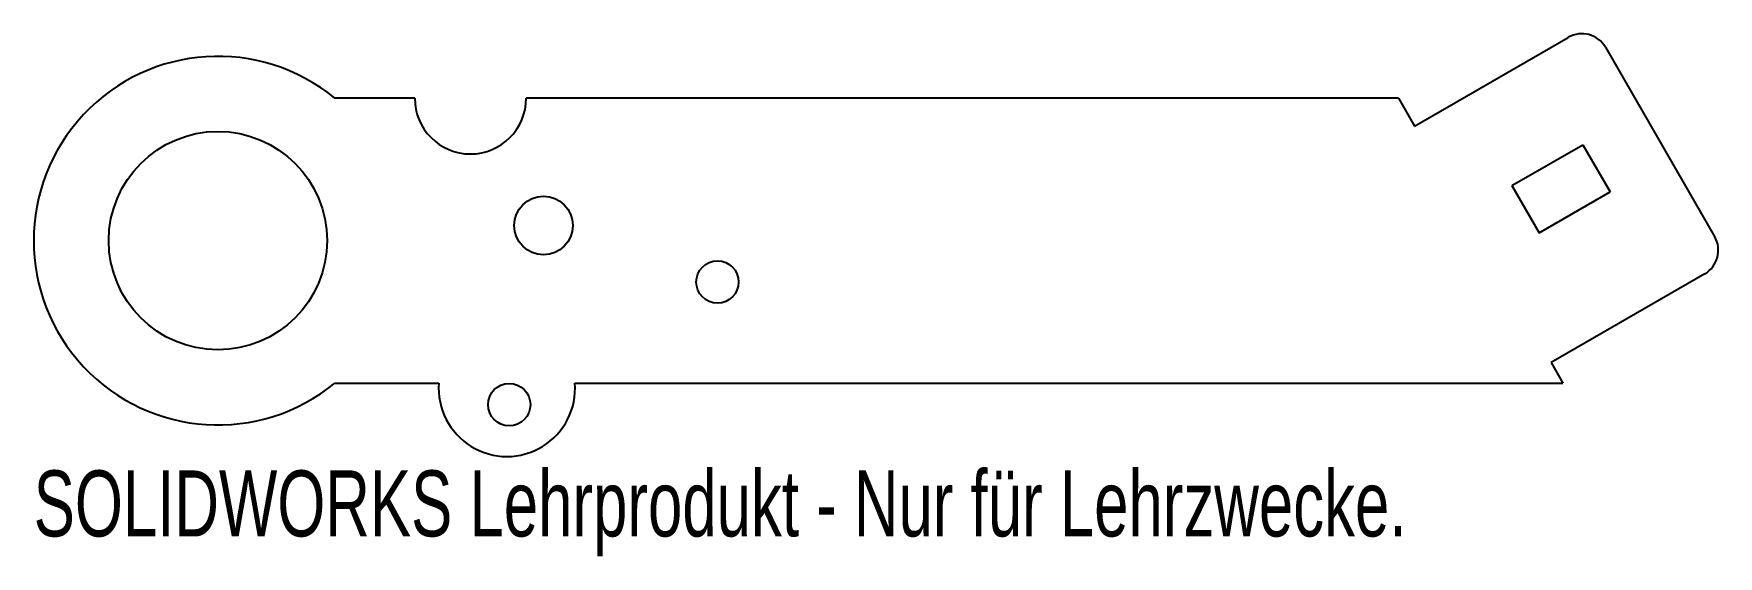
# Model space of a CAD drawing. Header units: millimetres. Extents: x -93 to 30, y -23 to 15.
import ezdxf

# ---------------------------------------------------------------- set-up
doc = ezdxf.new("R2010")
doc.units = ezdxf.units.MM
doc.styles.add('SLDTEXTSTYLE0', font='TXT', dxfattribs={"width": 0.7})

msp = doc.modelspace()

# ---------------------------------------------------------------- linework, layer by layer
at = {"color": 7, "linetype": 'Continuous', "lineweight": 25}
for p, q in [((7.67, 8.39), (18.93, 14.89)), ((21.66, 14.16), (29.66, 0.3)), ((-65.58, 10.43), (-71.43, 10.43)), ((6.49, 10.43), (-57.42, 10.43)), ((6.49, 10.43), (7.67, 8.39)), ((14.8, 4.03), (20, 7.03)), ((20, 7.03), (22, 3.57)), ((14.8, 4.03), (16.8, 0.57)), ((16.8, 0.57), (22, 3.57)), ((28.93, -2.43), (17.67, -8.93)), ((17.67, -8.93), (18.54, -10.43)), ((-71.43, -10.43), (-63.82, -10.43)), ((-53.84, -10.43), (18.54, -10.43))]:
    msp.add_line(p, q, dxfattribs=at)
for centre, radius in [((-80, 0), 8), ((-56.15, 1.11), 2.14), ((-43.4, -3.03), 1.55), ((-58.66, -12.01), 1.55)]:
    msp.add_circle(centre, radius, dxfattribs=at)
for centre, radius, start, end in [((19.93, 13.16), 2, 30, 120), ((-80, 0), 13.5, 50.5907, 309.4093), ((-61.5, 10.43), 4.08, 180, 0), ((27.93, -0.7), 2, 300, 30), ((-58.83, -10.81), 5, 175.6643, 4.3357)]:
    msp.add_arc(centre, radius, start, end, dxfattribs=at)

# ---------------------------------------------------------------- texts
at = {"color": 7, "linetype": 'Continuous', "insert": (-93.5, -16.83), "char_height": 4.8336, "attachment_point": 1, "style": 'SLDTEXTSTYLE0'}
msp.add_mtext('SOLIDWORKS Lehrprodukt - Nur für Lehrzwecke.', dxfattribs=at)

doc.saveas('drawing.dxf')
